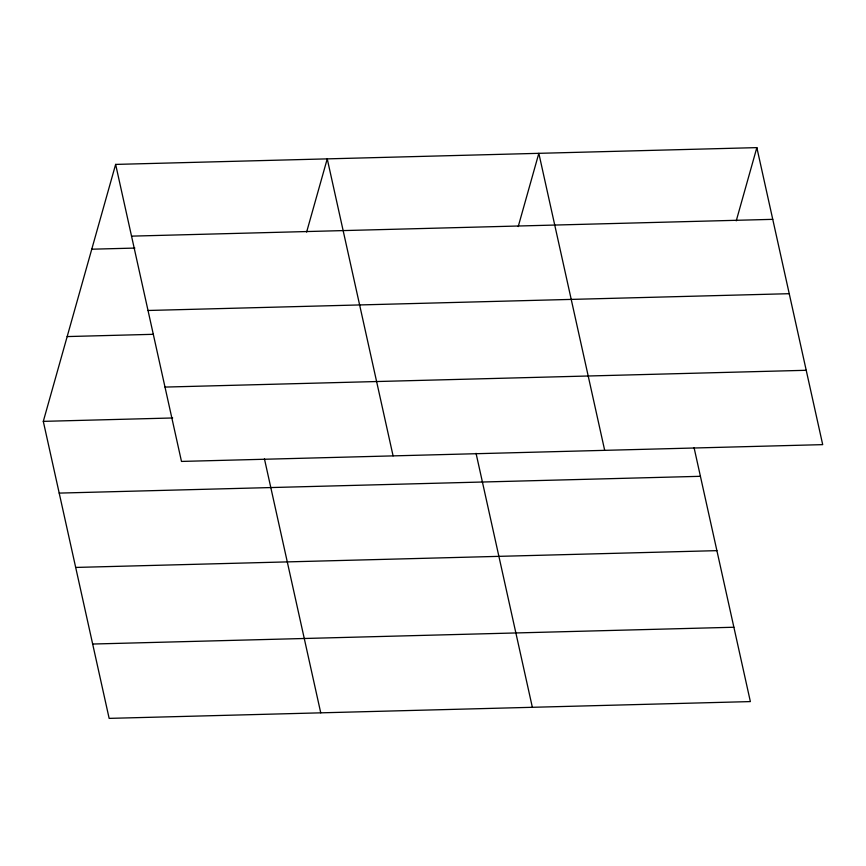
<?xml version="1.0" encoding="UTF-8"?>
<svg xmlns="http://www.w3.org/2000/svg" width="866" height="866" viewBox="0 0 866 866"><rect width="100%" height="100%" fill="white"/><g stroke="black" fill="none" stroke-linecap="round" stroke-linejoin="round"><path stroke-width="1.3" d="M694.056 447.614L750.367 701.59L109.148 718.379L43.3 421.363L115.633 164.41L756.852 147.621L822.7 444.637L181.481 461.426L115.633 164.41M306.618 232.099L327.24 158.868L393.088 455.884M518.225 226.556L538.836 153.325L604.685 450.342M736.241 220.852L756.852 147.621M131.535 236.137L772.753 219.347M91.764 249.202L134.89 248.077M148.021 310.483L789.24 293.693M67.169 336.571L153.434 334.308M164.995 387.08L806.214 370.291M43.3 421.363L172.691 417.975M59.202 493.1L700.421 476.311M75.688 567.436L716.907 550.646M92.662 644.033L733.881 627.244M476.051 453.319L532.352 707.295M264.444 458.861L320.745 712.837"/></g></svg>
